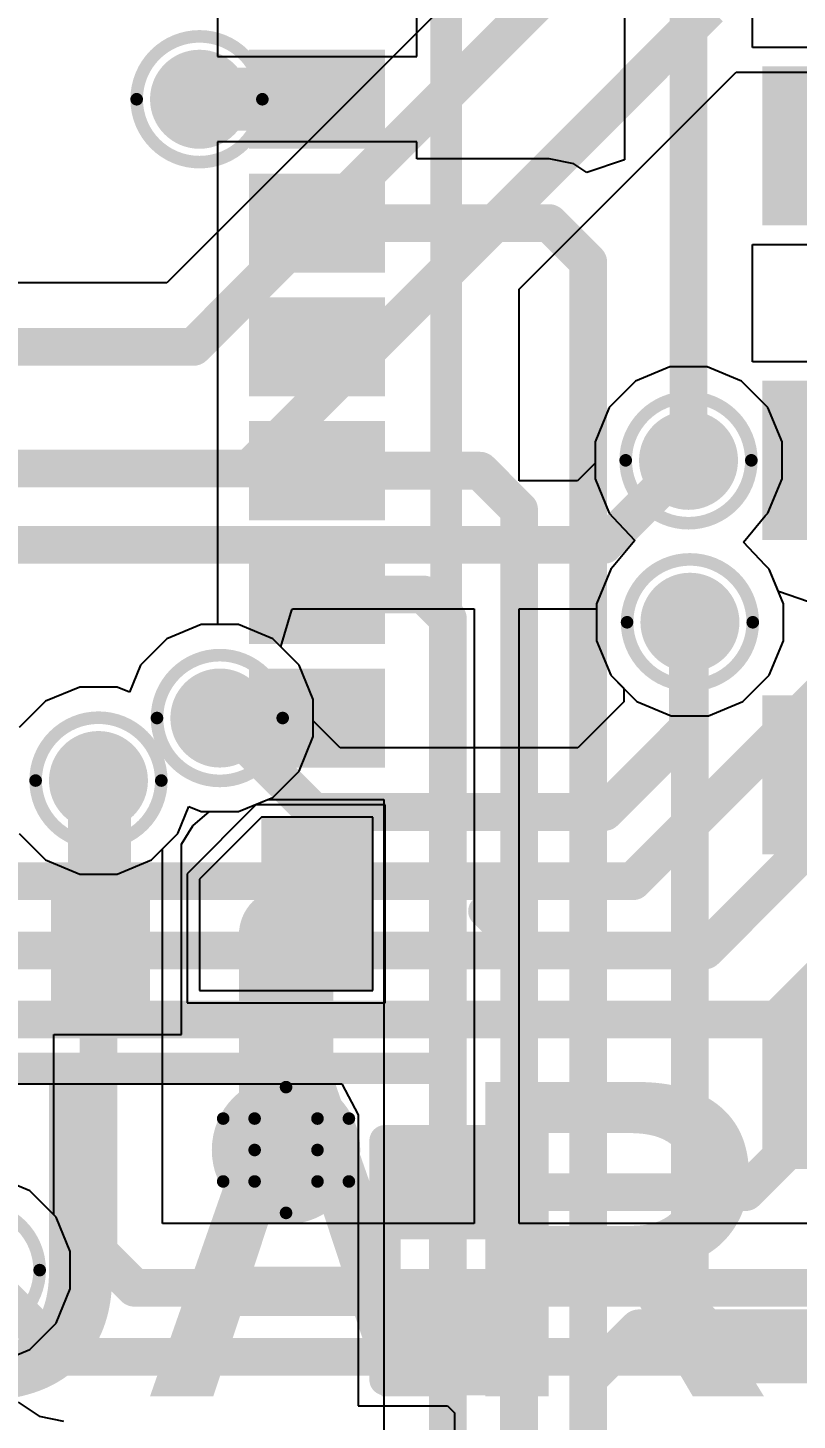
# Model space of a CAD drawing. Header units: inches. Extents: x -10 to 344, y -7 to 75.
# Drawn here: x 40.42 to 43.53, y 0.19 to 5.81 of the extents above; entities that cross this region are included whole.
import ezdxf

# ---------------------------------------------------------------- set-up
doc = ezdxf.new("R2010")
doc.units = ezdxf.units.IN
for name, color, linetype in [('Bottom Layer', 5, 'Continuous'), ('Bottom Overlay', 54, 'Continuous'), ('Bottom Paste', 16, 'Continuous'), ('Bottom Solder', 6, 'Continuous'), ('Drill Drawing', 1, 'Continuous'), ('Mid Layer 1', 16, 'Continuous'), ('Mid Layer 2', 76, 'Continuous'), ('Top Layer', 1, 'Continuous'), ('Top Overlay', 2, 'Continuous'), ('Top Paste', 8, 'Continuous'), ('Top Solder', 216, 'Continuous'), ('Via Holes', 16, 'Continuous')]:
    doc.layers.add(name, color=color, linetype=linetype)
doc.styles.add('Arial_Bold', font='', dxfattribs={"height": 0.2})
doc.styles.get('Arial_Bold').set_extended_font_data('Arial', bold=True)

# ---------------------------------------------------------------- blocks, each defined once
blk = doc.blocks.new('8_WSON__8_6__28')
at = {"layer": 'Top Layer'}
for points in [[(3.42500331, 2.12499956), (4.365003969999999, 2.12499956), (4.365003969999999, 1.68500044), (3.42500331, 1.68500044)], [(3.42500331, 0.85499956), (4.365003969999999, 0.85499956), (4.365003969999999, 0.41500044), (3.42500331, 0.41500044)], [(3.42500331, -0.41500044), (4.365003969999999, -0.41500044), (4.365003969999999, -0.85499956), (3.42500331, -0.85499956)], [(3.42500331, -1.68500044), (4.365003969999999, -1.68500044), (4.365003969999999, -2.12499956), (3.42500331, -2.12499956)]]:
    blk.add_hatch(color=1, dxfattribs=at).paths.add_polyline_path(points)
at = {"layer": 'Top Paste'}
for points in [[(3.42500331, 2.12499956), (4.365003969999999, 2.12499956), (4.365003969999999, 1.68500044), (3.42500331, 1.68500044)], [(3.42500331, 0.85499956), (4.365003969999999, 0.85499956), (4.365003969999999, 0.41500044), (3.42500331, 0.41500044)], [(3.42500331, -0.41500044), (4.365003969999999, -0.41500044), (4.365003969999999, -0.85499956), (3.42500331, -0.85499956)], [(3.42500331, -1.68500044), (4.365003969999999, -1.68500044), (4.365003969999999, -2.12499956), (3.42500331, -2.12499956)]]:
    blk.add_hatch(color=8, dxfattribs=at).paths.add_polyline_path(points)
at = {"layer": 'Top Solder'}
for points in [[(3.32340331, 2.22659956), (4.46660397, 2.22659956), (4.46660397, 1.58340044), (3.32340331, 1.58340044)], [(3.32340331, 0.9565995599999999), (4.46660397, 0.9565995599999999), (4.46660397, 0.31340044), (3.32340331, 0.31340044)], [(3.32340331, -0.31340044), (4.46660397, -0.31340044), (4.46660397, -0.9565995599999999), (3.32340331, -0.9565995599999999)], [(3.32340331, -1.58340044), (4.46660397, -1.58340044), (4.46660397, -2.22659956), (3.32340331, -2.22659956)]]:
    blk.add_hatch(color=216, dxfattribs=at).paths.add_polyline_path(points)
blk = doc.blocks.new('NRF9151_LACA_R_30')
at = {"layer": 'Top Layer'}
for points in [[(-5.849997189999999, 4.65000213), (-5.849997189999999, 5.35000327), (-5.39999809, 5.35000327), (-5.39999809, 4.65000213)], [(-4.599998419999999, 5.35000327), (-4.599998419999999, 4.90000417), (-4.89999782, 4.90000417), (-4.89999782, 5.35000327)], [(-5.84999465, 4.400367119999999), (-5.399995549999999, 4.400367119999999), (-5.399995549999999, 4.100367719999999), (-5.84999465, 4.100367719999999)], [(-5.84999465, 3.900365579999999), (-5.399995549999999, 3.900365579999999), (-5.399995549999999, 3.60036618), (-5.84999465, 3.60036618)], [(-5.84999465, 3.40036658), (-5.399995549999999, 3.40036658), (-5.399995549999999, 3.10036718), (-5.84999465, 3.10036718)], [(-5.84999465, 2.90036758), (-5.399995549999999, 2.90036758), (-5.399995549999999, 2.60036818), (-5.84999465, 2.60036818)], [(-5.84999465, 2.40036604), (-5.399995549999999, 2.40036604), (-5.399995549999999, 2.10036664), (-5.84999465, 2.10036664)], [(-5.84999465, 1.90036704), (-5.399995549999999, 1.90036704), (-5.399995549999999, 1.60036764), (-5.84999465, 1.60036764)]]:
    blk.add_hatch(color=1, dxfattribs=at).paths.add_polyline_path(points)
at = {"layer": 'Top Paste'}
for points in [[(-5.84998068, 5.34999438), (-5.84998068, 4.64999578), (-5.39997904, 4.64999578), (-5.39997904, 5.34999438)], [(-4.599998419999999, 5.35000327), (-4.599998419999999, 4.90000417), (-4.89999782, 4.90000417), (-4.89999782, 5.35000327)], [(-5.84999465, 4.400367119999999), (-5.399995549999999, 4.400367119999999), (-5.399995549999999, 4.100367719999999), (-5.84999465, 4.100367719999999)], [(-5.84999465, 3.900365579999999), (-5.399995549999999, 3.900365579999999), (-5.399995549999999, 3.60036618), (-5.84999465, 3.60036618)], [(-5.84999465, 3.40036658), (-5.399995549999999, 3.40036658), (-5.399995549999999, 3.10036718), (-5.84999465, 3.10036718)], [(-5.84999465, 2.90036758), (-5.399995549999999, 2.90036758), (-5.399995549999999, 2.60036818), (-5.84999465, 2.60036818)], [(-5.84999465, 2.40036604), (-5.399995549999999, 2.40036604), (-5.399995549999999, 2.10036664), (-5.84999465, 2.10036664)], [(-5.84999465, 1.90036704), (-5.399995549999999, 1.90036704), (-5.399995549999999, 1.60036764), (-5.84999465, 1.60036764)]]:
    blk.add_hatch(color=8, dxfattribs=at).paths.add_polyline_path(points)
at = {"layer": 'Top Solder'}
for points in [[(-4.54999852, 5.40000317), (-4.54999852, 4.850004269999999), (-4.94999772, 4.850004269999999), (-4.94999772, 5.40000317)], [(-5.89999455, 4.45036702), (-5.349995649999999, 4.45036702), (-5.349995649999999, 4.05036782), (-5.89999455, 4.05036782)], [(-5.89999455, 3.95036548), (-5.349995649999999, 3.95036548), (-5.349995649999999, 3.55036628), (-5.89999455, 3.55036628)], [(-5.89999455, 3.45036648), (-5.349995649999999, 3.45036648), (-5.349995649999999, 3.05036728), (-5.89999455, 3.05036728)], [(-5.89999455, 2.95036748), (-5.349995649999999, 2.95036748), (-5.349995649999999, 2.55036828), (-5.89999455, 2.55036828)], [(-5.89999455, 2.45036594), (-5.349995649999999, 2.45036594), (-5.349995649999999, 2.05036674), (-5.89999455, 2.05036674)], [(-5.89999455, 1.95036694), (-5.349995649999999, 1.95036694), (-5.349995649999999, 1.55036774), (-5.89999455, 1.55036774)]]:
    blk.add_hatch(color=216, dxfattribs=at).paths.add_polyline_path(points)
at = {"layer": 'Top Layer'}
for p, q in [((-5.14999732, 5.350002), (-5.849998459999999, 5.350002)), ((-5.849998459999999, 5.350002), (-5.849998459999999, 4.6500034)), ((-5.150007479999999, 4.89999782), (-5.14999732, 5.350002)), ((-5.399996819999999, 4.6500034), (-5.150007479999999, 4.89999782)), ((-5.849998459999999, 4.6500034), (-5.399996819999999, 4.6500034))]:
    blk.add_line(p, q, dxfattribs=at)
at = {"layer": 'Top Overlay'}
for points in [[(6.1468, 5.6642, 0.127, 0.127, 0), (-6.1468, 5.6642, 0.127, 0.127, 0)], [(-6.1468, 5.6642, 0.127, 0.127, 0), (-6.1468, -5.6642, 0.127, 0.127, 0)], [(-6.4262, 5.1562, 0.127, 0.127, 0), (-6.4262, 4.9022, 0.127, 0.127, 0)], [(-6.2992, 5.0292, 0.127, 0.127, 0), (-6.4262, 5.1562, 0.127, 0.127, 0)], [(-6.2992, 5.0292, 0.127, 0.127, 0), (-6.4262, 4.9022, 0.127, 0.127, 0)]]:
    blk.add_lwpolyline(points, format="xyseb", dxfattribs=at)
for points in [[(-6.17855, 5.6642, 0.0635, 0.0635, 1), (-6.115049999999999, 5.6642, 0.0635, 0.0635, 1)], [(-6.17855, 5.6642, 0.0635, 0.0635, 1), (-6.115049999999999, 5.6642, 0.0635, 0.0635, 1)], [(-6.457949999999999, 5.1562, 0.0635, 0.0635, 1), (-6.394449999999999, 5.1562, 0.0635, 0.0635, 1)], [(-6.457949999999999, 5.1562, 0.0635, 0.0635, 1), (-6.394449999999999, 5.1562, 0.0635, 0.0635, 1)], [(-6.33095, 5.0292, 0.0635, 0.0635, 1), (-6.267449999999999, 5.0292, 0.0635, 0.0635, 1)], [(-6.33095, 5.0292, 0.0635, 0.0635, 1), (-6.267449999999999, 5.0292, 0.0635, 0.0635, 1)], [(-6.457949999999999, 4.9022, 0.0635, 0.0635, 1), (-6.394449999999999, 4.9022, 0.0635, 0.0635, 1)], [(-6.457949999999999, 4.9022, 0.0635, 0.0635, 1), (-6.394449999999999, 4.9022, 0.0635, 0.0635, 1)]]:
    blk.add_lwpolyline(points, format="xyseb", close=True, dxfattribs=at)
at = {"layer": 'Top Paste'}
for p, q in [((-5.14999732, 5.350002), (-5.849998459999999, 5.350002)), ((-5.849998459999999, 5.350002), (-5.849998459999999, 4.6500034)), ((-5.150007479999999, 4.89999782), (-5.14999732, 5.350002)), ((-5.399996819999999, 4.6500034), (-5.150007479999999, 4.89999782)), ((-5.849998459999999, 4.6500034), (-5.399996819999999, 4.6500034))]:
    blk.add_line(p, q, dxfattribs=at)
at = {"layer": 'Top Solder'}
for p, q in [((-5.099997419999999, 5.400001899999999), (-5.89999836, 5.400001899999999)), ((-5.89999836, 5.400001899999999), (-5.89999836, 4.6000035)), ((-5.100012659999999, 4.87799126), (-5.099997419999999, 5.400001899999999)), ((-5.37799534, 4.6000035), (-5.100012659999999, 4.87799126)), ((-5.89999836, 4.6000035), (-5.37799534, 4.6000035))]:
    blk.add_line(p, q, dxfattribs=at)
blk = doc.blocks.new('R___0201_B_50')
at = {"layer": 'Bottom Layer'}
for points in [[(-0.40999791, 0.18499963), (-0.13999845, 0.18499963), (-0.13999845, -0.18499963), (-0.40999791, -0.18499963)], [(0.14000099, 0.18499963), (0.41000045, 0.18499963), (0.41000045, -0.18499963), (0.14000099, -0.18499963)]]:
    blk.add_hatch(color=5, dxfattribs=at).paths.add_polyline_path(points)
at = {"layer": 'Bottom Paste'}
for points in [[(-0.40999791, 0.18499963), (-0.13999845, 0.18499963), (-0.13999845, -0.18499963), (-0.40999791, -0.18499963)], [(0.14000099, 0.18499963), (0.41000045, 0.18499963), (0.41000045, -0.18499963), (0.14000099, -0.18499963)]]:
    blk.add_hatch(color=16, dxfattribs=at).paths.add_polyline_path(points)
at = {"layer": 'Bottom Solder'}
for points in [[(-0.46499907, 0.24000079), (-0.08499729, 0.24000079), (-0.08499729, -0.24000079), (-0.46499907, -0.24000079)], [(0.08499983, 0.24000079), (0.46500161, 0.24000079), (0.46500161, -0.24000079), (0.08499983, -0.24000079)]]:
    blk.add_hatch(color=6, dxfattribs=at).paths.add_polyline_path(points)
at = {"layer": 'Bottom Overlay'}
for points in [[(-0.4826, -0.254, 0.127, 0.127, 0), (-0.4826, 0.254, 0.127, 0.127, 0)], [(0.4826, 0.254, 0.127, 0.127, 0), (-0.4826, 0.254, 0.127, 0.127, 0)], [(0.4826, -0.254, 0.127, 0.127, 0), (0.4826, 0.254, 0.127, 0.127, 0)], [(0.4826, -0.254, 0.127, 0.127, 0), (-0.4826, -0.254, 0.127, 0.127, 0)]]:
    blk.add_lwpolyline(points, format="xyseb", dxfattribs=at)
for points in [[(-0.51435, 0.254, 0.0635, 0.0635, 1), (-0.4508499999999999, 0.254, 0.0635, 0.0635, 1)], [(-0.51435, 0.254, 0.0635, 0.0635, 1), (-0.4508499999999999, 0.254, 0.0635, 0.0635, 1)], [(0.4508499999999999, 0.254, 0.0635, 0.0635, 1), (0.51435, 0.254, 0.0635, 0.0635, 1)], [(0.4508499999999999, 0.254, 0.0635, 0.0635, 1), (0.51435, 0.254, 0.0635, 0.0635, 1)], [(-0.51435, -0.254, 0.0635, 0.0635, 1), (-0.4508499999999999, -0.254, 0.0635, 0.0635, 1)], [(-0.51435, -0.254, 0.0635, 0.0635, 1), (-0.4508499999999999, -0.254, 0.0635, 0.0635, 1)], [(0.4508499999999999, -0.254, 0.0635, 0.0635, 1), (0.51435, -0.254, 0.0635, 0.0635, 1)], [(0.4508499999999999, -0.254, 0.0635, 0.0635, 1), (0.51435, -0.254, 0.0635, 0.0635, 1)]]:
    blk.add_lwpolyline(points, format="xyseb", close=True, dxfattribs=at)

msp = doc.modelspace()

# ---------------------------------------------------------------- hatches: boundary and pattern name
at = {"layer": 'Bottom Layer'}
h = msp.add_hatch(color=5, dxfattribs=at)
edge = h.paths.add_edge_path()
edge.add_arc((41.11287434, 5.52223178), 0.1999996, 0, 360)
h = msp.add_hatch(color=5, dxfattribs=at)
edge = h.paths.add_edge_path()
edge.add_arc((43.08919246, 4.064), 0.1999996, 0, 360)
h = msp.add_hatch(color=5, dxfattribs=at)
edge = h.paths.add_edge_path()
edge.add_arc((43.09483126, 3.41000334), 0.1999996, 0, 360)
h = msp.add_hatch(color=5, dxfattribs=at)
edge = h.paths.add_edge_path()
edge.add_arc((41.19504334, 3.02327818), 0.1999996, 0, 360)
h = msp.add_hatch(color=5, dxfattribs=at)
edge = h.paths.add_edge_path()
edge.add_arc((40.70449059999999, 2.77075138), 0.1999996, 0, 360)
h = msp.add_hatch(color=5, dxfattribs=at)
edge = h.paths.add_edge_path()
edge.add_arc((41.46259678, 1.2787249), 0.2999994, 0, 360)
at = {"layer": 'Mid Layer 1'}
h = msp.add_hatch(color=16, dxfattribs=at)
edge = h.paths.add_edge_path()
edge.add_arc((41.11287434, 5.52223178), 0.1999996, 0, 360)
h = msp.add_hatch(color=16, dxfattribs=at)
edge = h.paths.add_edge_path()
edge.add_arc((43.08919246, 4.064), 0.1999996, 0, 360)
h = msp.add_hatch(color=16, dxfattribs=at)
edge = h.paths.add_edge_path()
edge.add_arc((43.09483126, 3.41000334), 0.1999996, 0, 360)
h = msp.add_hatch(color=16, dxfattribs=at)
edge = h.paths.add_edge_path()
edge.add_arc((41.19504334, 3.02327818), 0.1999996, 0, 360)
h = msp.add_hatch(color=16, dxfattribs=at)
edge = h.paths.add_edge_path()
edge.add_arc((40.70449059999999, 2.77075138), 0.1999996, 0, 360)
h = msp.add_hatch(color=16, dxfattribs=at)
edge = h.paths.add_edge_path()
edge.add_arc((41.46259678, 1.2787249), 0.2999994, 0, 360)
at = {"layer": 'Mid Layer 2'}
h = msp.add_hatch(color=76, dxfattribs=at)
edge = h.paths.add_edge_path()
edge.add_arc((41.11287434, 5.52223178), 0.1999996, 0, 360)
h = msp.add_hatch(color=76, dxfattribs=at)
edge = h.paths.add_edge_path()
edge.add_arc((43.08919246, 4.064), 0.1999996, 0, 360)
h = msp.add_hatch(color=76, dxfattribs=at)
edge = h.paths.add_edge_path()
edge.add_arc((43.09483126, 3.41000334), 0.1999996, 0, 360)
h = msp.add_hatch(color=76, dxfattribs=at)
edge = h.paths.add_edge_path()
edge.add_arc((41.19504334, 3.02327818), 0.1999996, 0, 360)
h = msp.add_hatch(color=76, dxfattribs=at)
edge = h.paths.add_edge_path()
edge.add_arc((40.70449059999999, 2.77075138), 0.1999996, 0, 360)
h = msp.add_hatch(color=76, dxfattribs=at)
edge = h.paths.add_edge_path()
edge.add_arc((41.46259678, 1.2787249), 0.2999994, 0, 360)
at = {"layer": 'Top Layer'}
h = msp.add_hatch(color=1, dxfattribs=at)
edge = h.paths.add_edge_path()
edge.add_arc((41.11287434, 5.52223178), 0.1999996, 0, 360)
h = msp.add_hatch(color=1, dxfattribs=at)
edge = h.paths.add_edge_path()
edge.add_arc((43.08919246, 4.064), 0.1999996, 0, 360)
h = msp.add_hatch(color=1, dxfattribs=at)
edge = h.paths.add_edge_path()
edge.add_arc((43.09483126, 3.41000334), 0.1999996, 0, 360)
h = msp.add_hatch(color=1, dxfattribs=at)
edge = h.paths.add_edge_path()
edge.add_arc((41.19504334, 3.02327818), 0.1999996, 0, 360)
h = msp.add_hatch(color=1, dxfattribs=at)
edge = h.paths.add_edge_path()
edge.add_arc((40.70449059999999, 2.77075138), 0.1999996, 0, 360)
h = msp.add_hatch(color=1, dxfattribs=at)
edge = h.paths.add_edge_path()
edge.add_arc((41.46259678, 1.2787249), 0.2999994, 0, 360)
at = {"layer": 'Via Holes'}
h = msp.add_hatch(color=7, dxfattribs=at)
edge = h.paths.add_edge_path()
edge.add_arc((41.11287434, 5.52223178), 0.0999998, 0, 360)
h = msp.add_hatch(color=7, dxfattribs=at)
edge = h.paths.add_edge_path()
edge.add_arc((43.08919246, 4.064), 0.0999998, 0, 360)
h = msp.add_hatch(color=7, dxfattribs=at)
edge = h.paths.add_edge_path()
edge.add_arc((43.09483126, 3.41000334), 0.0999998, 0, 360)
h = msp.add_hatch(color=7, dxfattribs=at)
edge = h.paths.add_edge_path()
edge.add_arc((41.19504334, 3.02327818), 0.0999998, 0, 360)
h = msp.add_hatch(color=7, dxfattribs=at)
edge = h.paths.add_edge_path()
edge.add_arc((40.70449059999999, 2.77075138), 0.0999998, 0, 360)
h = msp.add_hatch(color=7, dxfattribs=at)
edge = h.paths.add_edge_path()
edge.add_arc((41.46259678, 1.2787249), 0.1499997, 0, 360)

# ---------------------------------------------------------------- linework, layer by layer
at = {"layer": 'Bottom Layer'}
for p, q in [((43.01404402, 4.4417996), (42.8751873, 4.38428384)), ((43.1643409, 4.4417996), (43.01404402, 4.4417996)), ((43.30319762, 4.38428384), (43.1643409, 4.4417996)), ((42.8751873, 4.38428384), (42.76890862, 4.27800516)), ((43.40947629999999, 4.27800516), (43.30319762, 4.38428384)), ((42.76890862, 4.27800516), (42.71139286, 4.13914844)), ((43.46699206, 4.13914844), (43.40947629999999, 4.27800516)), ((42.71139286, 4.13914844), (42.71139286, 3.98885156)), ((43.46699206, 3.98885156), (43.46699206, 4.13914844)), ((42.71139286, 3.98885156), (42.76890862, 3.84999484)), ((43.40947629999999, 3.84999484), (43.46699206, 3.98885156)), ((42.76890862, 3.84999484), (42.78515954, 3.83374392)), ((42.78515954, 3.83374392), (42.8719869, 3.73984266)), ((43.31203682, 3.73416068), (43.39886418, 3.83938272)), ((43.39886418, 3.83938272), (43.40947629999999, 3.84999484)), ((42.8719869, 3.73984266), (42.78515954, 3.63462062)), ((43.39886418, 3.64025942), (43.31203682, 3.73416068)), ((42.77454742, 3.6240085), (42.71703166, 3.485151779999999)), ((42.78515954, 3.63462062), (42.77454742, 3.6240085)), ((43.41511509999999, 3.6240085), (43.39886418, 3.64025942)), ((43.45249374, 3.53376992), (43.41511509999999, 3.6240085)), ((43.61343068, 3.47918024), (43.45249374, 3.53376992)), ((42.71703166, 3.485151779999999), (42.71703166, 3.3348549)), ((41.1198949, 3.40107778), (40.98103818, 3.34356202)), ((41.27019178, 3.40107778), (41.1198949, 3.40107778)), ((41.4090485, 3.34356202), (41.27019178, 3.40107778)), ((40.98103818, 3.34356202), (40.8747595, 3.23728334)), ((41.51532717999999, 3.23728334), (41.4090485, 3.34356202)), ((42.71703166, 3.3348549), (42.77454742, 3.19599818)), ((40.8747595, 3.23728334), (40.8294586, 3.12791602)), ((41.57284293999999, 3.09842662), (41.51532717999999, 3.23728334)), ((42.77454742, 3.19599818), (42.82779598, 3.14274962)), ((40.62934216, 3.14855098), (40.49048544, 3.09103522)), ((40.77963904, 3.14855098), (40.62934216, 3.14855098)), ((40.8294586, 3.12791602), (40.77963904, 3.14855098)), ((41.57284293999999, 3.01172626), (41.57284293999999, 3.09842662)), ((42.82779598, 3.14274962), (42.82779598, 3.08867556)), ((40.49048544, 3.09103522), (40.38420676, 2.98475654)), ((42.82779598, 3.08867556), (42.64179178, 2.90267136)), ((41.68189784, 2.90267136), (41.57284293999999, 3.01172626)), ((42.64179178, 2.90267136), (41.68189784, 2.90267136)), ((39.88467512, 1.54651964), (41.68817164, 1.54651964)), ((41.68817164, 1.54651964), (41.75409988, 1.42142464)), ((41.75409988, 1.42142464), (41.75409988, 0.24583136)), ((40.42687622, 1.11397542), (40.2880195, 1.17149118)), ((40.5331549, 1.00769674), (40.42687622, 1.11397542)), ((40.59067065999999, 0.86884002), (40.5331549, 1.00769674)), ((40.59067065999999, 0.71854314), (40.59067065999999, 0.86884002)), ((40.5331549, 0.5796864199999999), (40.59067065999999, 0.71854314)), ((40.42687622, 0.47340774), (40.5331549, 0.5796864199999999)), ((40.2880195, 0.41589198), (40.42687622, 0.47340774)), ((41.75409988, 0.24583136), (42.11560792, 0.24583136)), ((42.11560792, 0.24583136), (42.14389843999999, 0.21754084)), ((42.14389843999999, 0.21754084), (42.14389843999999, -0.04791456))]:
    msp.add_line(p, q, dxfattribs=at)
for points in [[(42.86479362, 2.3642955, 0.1524, 0.1524, 0), (44.58939266, 4.088894539999999, 0.1524, 0.1524, 0)], [(43.1556033, 2.0848955, 0.1524, 0.1524, 0), (45.18543159999999, 4.1147238, 0.1524, 0.1524, 0)], [(43.44641298, 1.8054955, 0.1524, 0.1524, 0), (45.13206365999999, 3.49114618, 0.1524, 0.1524, 0)], [(43.08677184, 3.401943919999999, 0.1524, 0.1524, 0), (43.09483126, 3.41000334, 0.1524, 0.1524, 0)], [(43.08677184, 2.98140374, 0.1524, 0.1524, 0), (43.08677184, 3.401943919999999, 0.1524, 0.1524, 0)], [(43.31975588, 1.10862872, 0.1524, 0.1524, 0), (45.61493797999999, 3.40381082, 0.1524, 0.1524, 0)], [(41.19504334, 3.02327818, 0.1524, 0.1524, 0), (41.57462602, 2.6436955, 0.1524, 0.1524, 0)], [(42.74906359999999, 2.6436955, 0.1524, 0.1524, 0), (43.08677184, 2.98140374, 0.1524, 0.1524, 0)], [(41.57462602, 2.6436955, 0.1524, 0.1524, 0), (42.74906359999999, 2.6436955, 0.1524, 0.1524, 0)], [(37.61094586, 2.3642955, 0.1524, 0.1524, 0), (42.86479362, 2.3642955, 0.1524, 0.1524, 0)], [(36.5921925, 2.0848955, 0.1524, 0.1524, 0), (43.1556033, 2.0848955, 0.1524, 0.1524, 0)], [(37.00329912, 1.8054955, 0.1524, 0.1524, 0), (43.44641298, 1.8054955, 0.1524, 0.1524, 0)], [(42.11689824, 1.10862872, 0.1524, 0.1524, 0), (43.31975588, 1.10862872, 0.1524, 0.1524, 0)], [(42.11689824, 0.5586298199999999, 0.1524, 0.1524, 0), (42.17569923999999, 0.49982882, 0.1524, 0.1524, 0)], [(42.68400912, 0.35492944, 0.1524, 0.1524, 0), (42.8877095, 0.5586298199999999, 0.1524, 0.1524, 0)], [(42.8877095, 0.5586298199999999, 0.1524, 0.1524, 0), (43.9450099, 0.5586298199999999, 0.1524, 0.1524, 0)], [(42.17569923999999, 0.49982882, 0.1524, 0.1524, 0), (42.22785814, 0.49982882, 0.1524, 0.1524, 0)], [(42.22785814, 0.49982882, 0.1524, 0.1524, 0), (42.40287429999999, 0.32481266, 0.1524, 0.1524, 0)], [(42.40287429999999, -3.512804759999999, 0.1524, 0.1524, 0), (42.40287429999999, 0.32481266, 0.1524, 0.1524, 0)], [(42.68400912, -3.829608799999999, 0.1524, 0.1524, 0), (42.68400912, 0.35492944, 0.1524, 0.1524, 0)]]:
    msp.add_lwpolyline(points, format="xyseb", dxfattribs=at)
for points in [[(43.05673125999999, 3.41000334, 0.0762, 0.0762, 1), (43.13293126, 3.41000334, 0.0762, 0.0762, 1)], [(43.04867184, 3.401943919999999, 0.0762, 0.0762, 1), (43.12487184, 3.401943919999999, 0.0762, 0.0762, 1)], [(43.04867184, 3.401943919999999, 0.0762, 0.0762, 1), (43.12487184, 3.401943919999999, 0.0762, 0.0762, 1)], [(41.15694334, 3.02327818, 0.0762, 0.0762, 1), (41.23314334, 3.02327818, 0.0762, 0.0762, 1)], [(43.04867184, 2.98140374, 0.0762, 0.0762, 1), (43.12487184, 2.98140374, 0.0762, 0.0762, 1)], [(43.04867184, 2.98140374, 0.0762, 0.0762, 1), (43.12487184, 2.98140374, 0.0762, 0.0762, 1)], [(41.53652602, 2.6436955, 0.0762, 0.0762, 1), (41.61272602, 2.6436955, 0.0762, 0.0762, 1)], [(41.53652602, 2.6436955, 0.0762, 0.0762, 1), (41.61272602, 2.6436955, 0.0762, 0.0762, 1)], [(42.7109636, 2.6436955, 0.0762, 0.0762, 1), (42.7871636, 2.6436955, 0.0762, 0.0762, 1)], [(42.7109636, 2.6436955, 0.0762, 0.0762, 1), (42.7871636, 2.6436955, 0.0762, 0.0762, 1)], [(42.82669362, 2.3642955, 0.0762, 0.0762, 1), (42.90289361999999, 2.3642955, 0.0762, 0.0762, 1)], [(42.82669362, 2.3642955, 0.0762, 0.0762, 1), (42.90289361999999, 2.3642955, 0.0762, 0.0762, 1)], [(43.1175033, 2.0848955, 0.0762, 0.0762, 1), (43.1937033, 2.0848955, 0.0762, 0.0762, 1)], [(43.1175033, 2.0848955, 0.0762, 0.0762, 1), (43.1937033, 2.0848955, 0.0762, 0.0762, 1)], [(43.40831298, 1.8054955, 0.0762, 0.0762, 1), (43.48451298, 1.8054955, 0.0762, 0.0762, 1)], [(43.40831298, 1.8054955, 0.0762, 0.0762, 1), (43.48451298, 1.8054955, 0.0762, 0.0762, 1)], [(42.07879824, 1.10862872, 0.0762, 0.0762, 1), (42.15499824, 1.10862872, 0.0762, 0.0762, 1)], [(43.28165588, 1.10862872, 0.0762, 0.0762, 1), (43.35785588, 1.10862872, 0.0762, 0.0762, 1)], [(43.28165588, 1.10862872, 0.0762, 0.0762, 1), (43.35785588, 1.10862872, 0.0762, 0.0762, 1)], [(42.07879824, 0.5586298199999999, 0.0762, 0.0762, 1), (42.15499824, 0.5586298199999999, 0.0762, 0.0762, 1)], [(42.84960949999999, 0.5586298199999999, 0.0762, 0.0762, 1), (42.9258095, 0.5586298199999999, 0.0762, 0.0762, 1)], [(42.84960949999999, 0.5586298199999999, 0.0762, 0.0762, 1), (42.9258095, 0.5586298199999999, 0.0762, 0.0762, 1)], [(42.13759923999999, 0.49982882, 0.0762, 0.0762, 1), (42.21379924, 0.49982882, 0.0762, 0.0762, 1)], [(42.13759923999999, 0.49982882, 0.0762, 0.0762, 1), (42.21379924, 0.49982882, 0.0762, 0.0762, 1)], [(42.18975814, 0.49982882, 0.0762, 0.0762, 1), (42.26595814, 0.49982882, 0.0762, 0.0762, 1)], [(42.18975814, 0.49982882, 0.0762, 0.0762, 1), (42.26595814, 0.49982882, 0.0762, 0.0762, 1)], [(42.36477429999999, 0.32481266, 0.0762, 0.0762, 1), (42.4409743, 0.32481266, 0.0762, 0.0762, 1)], [(42.36477429999999, 0.32481266, 0.0762, 0.0762, 1), (42.4409743, 0.32481266, 0.0762, 0.0762, 1)], [(42.64590912, 0.35492944, 0.0762, 0.0762, 1), (42.72210912, 0.35492944, 0.0762, 0.0762, 1)], [(42.64590912, 0.35492944, 0.0762, 0.0762, 1), (42.72210912, 0.35492944, 0.0762, 0.0762, 1)]]:
    msp.add_lwpolyline(points, format="xyseb", close=True, dxfattribs=at)
at = {"layer": 'Drill Drawing'}
for points in [[(41.36687434, 5.52223178, 0.0508, 0.0508, 1), (40.85887434, 5.52223178, 0.0508, 0.0508, 1)], [(40.84617434, 5.52223178, 0.0254, 0.0254, 1), (40.87157434, 5.52223178, 0.0254, 0.0254, 1)], [(41.35417434, 5.52223178, 0.0254, 0.0254, 1), (41.37957434, 5.52223178, 0.0254, 0.0254, 1)], [(43.34319246, 4.064, 0.0508, 0.0508, 1), (42.83519245999999, 4.064, 0.0508, 0.0508, 1)], [(42.82249246, 4.064, 0.0254, 0.0254, 1), (42.84789246, 4.064, 0.0254, 0.0254, 1)], [(43.33049246, 4.064, 0.0254, 0.0254, 1), (43.35589246, 4.064, 0.0254, 0.0254, 1)], [(43.34883126, 3.41000334, 0.0508, 0.0508, 1), (42.84083125999999, 3.41000334, 0.0508, 0.0508, 1)], [(42.82813126, 3.41000334, 0.0254, 0.0254, 1), (42.85353126, 3.41000334, 0.0254, 0.0254, 1)], [(43.33613125999999, 3.41000334, 0.0254, 0.0254, 1), (43.36153125999999, 3.41000334, 0.0254, 0.0254, 1)], [(41.44904334, 3.02327818, 0.0508, 0.0508, 1), (40.94104333999999, 3.02327818, 0.0508, 0.0508, 1)], [(40.9584906, 2.77075138, 0.0508, 0.0508, 1), (40.45049059999999, 2.77075138, 0.0508, 0.0508, 1)], [(40.92834334, 3.02327818, 0.0254, 0.0254, 1), (40.95374334, 3.02327818, 0.0254, 0.0254, 1)], [(41.43634333999999, 3.02327818, 0.0254, 0.0254, 1), (41.46174334, 3.02327818, 0.0254, 0.0254, 1)], [(40.4377906, 2.77075138, 0.0254, 0.0254, 1), (40.4631906, 2.77075138, 0.0254, 0.0254, 1)], [(40.9457906, 2.77075138, 0.0254, 0.0254, 1), (40.97119059999999, 2.77075138, 0.0254, 0.0254, 1)], [(41.44989678, 1.5327249, 0.0254, 0.0254, 1), (41.47529678, 1.5327249, 0.0254, 0.0254, 1)], [(41.44989678, 1.5327249, 0.0254, 0.0254, 1), (41.47529678, 1.5327249, 0.0254, 0.0254, 1)], [(41.19589678, 1.4057249, 0.0254, 0.0254, 1), (41.22129678, 1.4057249, 0.0254, 0.0254, 1)], [(41.19589678, 1.4057249, 0.0254, 0.0254, 1), (41.22129678, 1.4057249, 0.0254, 0.0254, 1)], [(41.32289678, 1.4057249, 0.0254, 0.0254, 1), (41.34829678, 1.4057249, 0.0254, 0.0254, 1)], [(41.32289678, 1.4057249, 0.0254, 0.0254, 1), (41.34829678, 1.4057249, 0.0254, 0.0254, 1)], [(41.57689678, 1.4057249, 0.0254, 0.0254, 1), (41.60229678, 1.4057249, 0.0254, 0.0254, 1)], [(41.57689678, 1.4057249, 0.0254, 0.0254, 1), (41.60229678, 1.4057249, 0.0254, 0.0254, 1)], [(41.70389678, 1.4057249, 0.0254, 0.0254, 1), (41.72929677999999, 1.4057249, 0.0254, 0.0254, 1)], [(41.70389678, 1.4057249, 0.0254, 0.0254, 1), (41.72929677999999, 1.4057249, 0.0254, 0.0254, 1)], [(41.32289678, 1.2787249, 0.0254, 0.0254, 1), (41.34829678, 1.2787249, 0.0254, 0.0254, 1)], [(41.32289678, 1.2787249, 0.0254, 0.0254, 1), (41.34829678, 1.2787249, 0.0254, 0.0254, 1)], [(41.57689678, 1.2787249, 0.0254, 0.0254, 1), (41.60229678, 1.2787249, 0.0254, 0.0254, 1)], [(41.57689678, 1.2787249, 0.0254, 0.0254, 1), (41.60229678, 1.2787249, 0.0254, 0.0254, 1)], [(41.19589678, 1.1517249, 0.0254, 0.0254, 1), (41.22129678, 1.1517249, 0.0254, 0.0254, 1)], [(41.19589678, 1.1517249, 0.0254, 0.0254, 1), (41.22129678, 1.1517249, 0.0254, 0.0254, 1)], [(41.32289678, 1.1517249, 0.0254, 0.0254, 1), (41.34829678, 1.1517249, 0.0254, 0.0254, 1)], [(41.32289678, 1.1517249, 0.0254, 0.0254, 1), (41.34829678, 1.1517249, 0.0254, 0.0254, 1)], [(41.57689678, 1.1517249, 0.0254, 0.0254, 1), (41.60229678, 1.1517249, 0.0254, 0.0254, 1)], [(41.57689678, 1.1517249, 0.0254, 0.0254, 1), (41.60229678, 1.1517249, 0.0254, 0.0254, 1)], [(41.70389678, 1.1517249, 0.0254, 0.0254, 1), (41.72929677999999, 1.1517249, 0.0254, 0.0254, 1)], [(41.70389678, 1.1517249, 0.0254, 0.0254, 1), (41.72929677999999, 1.1517249, 0.0254, 0.0254, 1)], [(40.46687106, 0.79369158, 0.0508, 0.0508, 1), (39.95887106, 0.79369158, 0.0508, 0.0508, 1)], [(41.44989678, 1.0247249, 0.0254, 0.0254, 1), (41.47529678, 1.0247249, 0.0254, 0.0254, 1)], [(41.44989678, 1.0247249, 0.0254, 0.0254, 1), (41.47529678, 1.0247249, 0.0254, 0.0254, 1)], [(40.45417105999999, 0.79369158, 0.0254, 0.0254, 1), (40.47957106, 0.79369158, 0.0254, 0.0254, 1)]]:
    msp.add_lwpolyline(points, format="xyseb", close=True, dxfattribs=at)
for points in [[(41.33559678, 1.4057249, 0.0508, 0.0508, 0), (41.46259678, 1.5327249, 0.0508, 0.0508, 0)], [(41.46259678, 1.5327249, 0.0508, 0.0508, 0), (41.58959678, 1.4057249, 0.0508, 0.0508, 0)], [(41.20859677999999, 1.4057249, 0.0508, 0.0508, 0), (41.33559678, 1.2787249, 0.0508, 0.0508, 0)], [(41.20859677999999, 1.4057249, 0.0508, 0.0508, 0), (41.33559678, 1.4057249, 0.0508, 0.0508, 0)], [(41.58959678, 1.4057249, 0.0508, 0.0508, 0), (41.71659678, 1.4057249, 0.0508, 0.0508, 0)], [(41.58959678, 1.2787249, 0.0508, 0.0508, 0), (41.71659678, 1.4057249, 0.0508, 0.0508, 0)], [(41.20859677999999, 1.1517249, 0.0508, 0.0508, 0), (41.33559678, 1.2787249, 0.0508, 0.0508, 0)], [(41.58959678, 1.2787249, 0.0508, 0.0508, 0), (41.71659678, 1.1517249, 0.0508, 0.0508, 0)], [(41.20859677999999, 1.1517249, 0.0508, 0.0508, 0), (41.33559678, 1.1517249, 0.0508, 0.0508, 0)], [(41.33559678, 1.1517249, 0.0508, 0.0508, 0), (41.46259678, 1.0247249, 0.0508, 0.0508, 0)], [(41.46259678, 1.0247249, 0.0508, 0.0508, 0), (41.58959678, 1.1517249, 0.0508, 0.0508, 0)], [(41.58959678, 1.1517249, 0.0508, 0.0508, 0), (41.71659678, 1.1517249, 0.0508, 0.0508, 0)]]:
    msp.add_lwpolyline(points, format="xyseb", dxfattribs=at)
at = {"layer": 'Mid Layer 1'}
for p, q in [((43.01404402, 4.4417996), (42.8751873, 4.38428384)), ((43.1643409, 4.4417996), (43.01404402, 4.4417996)), ((43.30319762, 4.38428384), (43.1643409, 4.4417996)), ((42.8751873, 4.38428384), (42.76890862, 4.27800516)), ((43.40947629999999, 4.27800516), (43.30319762, 4.38428384)), ((42.76890862, 4.27800516), (42.71139286, 4.13914844)), ((43.46699206, 4.13914844), (43.40947629999999, 4.27800516)), ((42.71139286, 4.13914844), (42.71139286, 3.98885156)), ((43.46699206, 3.98885156), (43.46699206, 4.13914844)), ((42.71139286, 3.98885156), (42.76890862, 3.84999484)), ((43.40947629999999, 3.84999484), (43.46699206, 3.98885156)), ((42.76890862, 3.84999484), (42.78515954, 3.83374392)), ((42.78515954, 3.83374392), (42.8719869, 3.73984266)), ((43.31203682, 3.73416068), (43.39886418, 3.83938272)), ((43.39886418, 3.83938272), (43.40947629999999, 3.84999484)), ((42.8719869, 3.73984266), (42.78515954, 3.63462062)), ((43.39886418, 3.64025942), (43.31203682, 3.73416068)), ((42.77454742, 3.6240085), (42.71703166, 3.485151779999999)), ((42.78515954, 3.63462062), (42.77454742, 3.6240085)), ((43.41511509999999, 3.6240085), (43.39886418, 3.64025942)), ((43.47263086, 3.485151779999999), (43.41511509999999, 3.6240085)), ((42.71703166, 3.485151779999999), (42.71703166, 3.3348549)), ((43.47263086, 3.3348549), (43.47263086, 3.485151779999999)), ((41.1198949, 3.40107778), (40.98103818, 3.34356202)), ((41.27019178, 3.40107778), (41.1198949, 3.40107778)), ((41.4090485, 3.34356202), (41.27019178, 3.40107778)), ((40.98103818, 3.34356202), (40.8747595, 3.23728334)), ((41.51532717999999, 3.23728334), (41.4090485, 3.34356202)), ((42.71703166, 3.3348549), (42.77454742, 3.19599818)), ((43.41511509999999, 3.19599818), (43.47263086, 3.3348549)), ((40.8747595, 3.23728334), (40.8294586, 3.12791602)), ((41.57284293999999, 3.09842662), (41.51532717999999, 3.23728334)), ((42.77454742, 3.19599818), (42.8808261, 3.0897195)), ((43.30883642, 3.0897195), (43.41511509999999, 3.19599818)), ((40.62934216, 3.14855098), (40.49048544, 3.09103522)), ((40.77963904, 3.14855098), (40.62934216, 3.14855098)), ((40.8294586, 3.12791602), (40.77963904, 3.14855098)), ((41.57284293999999, 2.94812974), (41.57284293999999, 3.09842662)), ((40.49048544, 3.09103522), (40.38420676, 2.98475654)), ((42.8808261, 3.0897195), (43.01968282, 3.03220374)), ((43.1699797, 3.03220374), (43.30883642, 3.0897195)), ((43.01968282, 3.03220374), (43.1699797, 3.03220374)), ((41.51532717999999, 2.80927302), (41.57284293999999, 2.94812974)), ((41.4090485, 2.70299434), (41.51532717999999, 2.80927302)), ((41.27019178, 2.64547858), (41.4090485, 2.70299434)), ((41.02477443999999, 2.55674622), (41.07007534, 2.66611354)), ((41.07007534, 2.66611354), (41.1198949, 2.64547858)), ((41.1198949, 2.64547858), (41.27019178, 2.64547858)), ((40.38420676, 2.55674622), (40.49048544, 2.45046754)), ((40.91849576, 2.45046754), (41.02477443999999, 2.55674622)), ((40.49048544, 2.45046754), (40.62934216, 2.39295178)), ((40.77963904, 2.39295178), (40.91849576, 2.45046754)), ((40.62934216, 2.39295178), (40.77963904, 2.39295178)), ((40.42687622, 1.11397542), (40.2880195, 1.17149118)), ((40.5331549, 1.00769674), (40.42687622, 1.11397542)), ((40.59067065999999, 0.86884002), (40.5331549, 1.00769674)), ((40.59067065999999, 0.71854314), (40.59067065999999, 0.86884002)), ((40.5331549, 0.5796864199999999), (40.59067065999999, 0.71854314)), ((40.42687622, 0.47340774), (40.5331549, 0.5796864199999999)), ((40.2880195, 0.41589198), (40.42687622, 0.47340774))]:
    msp.add_line(p, q, dxfattribs=at)
at = {"layer": 'Mid Layer 2'}
for p, q in [((42.29974522, 6.099705859999999), (40.98109152, 4.78105216)), ((42.40460658, 4.75469458), (43.28142728, 5.631515279999999)), ((43.28142728, 5.631515279999999), (44.77777176, 5.631515279999999)), ((40.98109152, 4.78105216), (31.00548536, 4.78105216)), ((42.40460658, 3.98157192), (42.40460658, 4.75469458)), ((43.01404402, 4.4417996), (42.8751873, 4.38428384)), ((43.1643409, 4.4417996), (43.01404402, 4.4417996)), ((43.30319762, 4.38428384), (43.1643409, 4.4417996)), ((42.8751873, 4.38428384), (42.76890862, 4.27800516)), ((43.40947629999999, 4.27800516), (43.30319762, 4.38428384)), ((42.76890862, 4.27800516), (42.71139286, 4.13914844)), ((43.46699206, 4.13914844), (43.40947629999999, 4.27800516)), ((42.71139286, 4.13914844), (42.71139286, 4.05244808)), ((43.46699206, 3.98885156), (43.46699206, 4.13914844)), ((42.71139286, 4.05244808), (42.6405167, 3.98157192)), ((42.6405167, 3.98157192), (42.40460658, 3.98157192)), ((43.40947629999999, 3.84999484), (43.46699206, 3.98885156)), ((43.31203682, 3.73416068), (43.39886418, 3.83938272)), ((43.39886418, 3.83938272), (43.40947629999999, 3.84999484)), ((43.39886418, 3.64025942), (43.31203682, 3.73416068)), ((43.41511509999999, 3.6240085), (43.39886418, 3.64025942)), ((43.47263086, 3.485151779999999), (43.41511509999999, 3.6240085)), ((41.44139032, 3.3112202), (41.48630768, 3.46088208)), ((41.48630768, 3.46088208), (41.48811108, 3.4636202)), ((41.48811108, 3.4636202), (42.22332424, 3.4636202)), ((42.22332424, 3.4636202), (42.22332678, 0.98133408)), ((42.40460912, 0.98133408), (42.40460658, 3.4636202)), ((42.40460658, 3.4636202), (42.71703166, 3.4636202)), ((42.71703166, 3.4636202), (42.71703166, 3.3348549)), ((43.47263086, 3.3348549), (43.47263086, 3.485151779999999)), ((42.71703166, 3.3348549), (42.77454742, 3.19599818)), ((43.41511509999999, 3.19599818), (43.47263086, 3.3348549)), ((41.51532717999999, 3.23728334), (41.44139032, 3.3112202)), ((41.57284293999999, 3.09842662), (41.51532717999999, 3.23728334)), ((42.77454742, 3.19599818), (42.8808261, 3.0897195)), ((43.30883642, 3.0897195), (43.41511509999999, 3.19599818)), ((41.57284293999999, 2.94812974), (41.57284293999999, 3.09842662)), ((42.8808261, 3.0897195), (43.01968282, 3.03220374)), ((43.1699797, 3.03220374), (43.30883642, 3.0897195)), ((43.01968282, 3.03220374), (43.1699797, 3.03220374)), ((41.51532717999999, 2.80927302), (41.57284293999999, 2.94812974)), ((41.4090485, 2.70299434), (41.51532717999999, 2.80927302)), ((41.27019178, 2.64547858), (41.4090485, 2.70299434)), ((41.02477443999999, 2.55674622), (41.07007534, 2.66611354)), ((41.07007534, 2.66611354), (41.1198949, 2.64547858)), ((41.1198949, 2.64547858), (41.27019178, 2.64547858)), ((40.96346646, 2.49543824), (41.02477443999999, 2.55674622)), ((40.96346646, 0.98133408), (40.96346646, 2.49543824)), ((42.22332678, 0.98133408), (40.96346646, 0.98133408)), ((49.26760784, 0.98133408), (42.40460912, 0.98133408)), ((40.38048058, 0.25983438), (40.4644987, 0.2036953)), ((40.4644987, 0.2036953), (40.56360442, 0.18398236))]:
    msp.add_line(p, q, dxfattribs=at)
for points in [[(41.08836333999999, 4.5220763, 0.1524, 0.1524, 0), (42.94575866, 6.379471619999999, 0.1524, 0.1524, 0)], [(41.31464178, 4.03097746, 0.1524, 0.1524, 0), (43.17415545999999, 5.89049114, 0.1524, 0.1524, 0)], [(30.73017222, 4.5220763, 0.1524, 0.1524, 0), (41.08836333999999, 4.5220763, 0.1524, 0.1524, 0)], [(30.95966884, 4.03097746, 0.1524, 0.1524, 0), (41.31464178, 4.03097746, 0.1524, 0.1524, 0)], [(42.74778851999999, 3.722596059999999, 0.1524, 0.1524, 0), (43.08919246, 4.064, 0.1524, 0.1524, 0)], [(39.91286912, 3.722596059999999, 0.1524, 0.1524, 0), (42.74778851999999, 3.722596059999999, 0.1524, 0.1524, 0)], [(40.70449059999999, 0.8681059599999998, 0.1524, 0.1524, 0), (40.70449059999999, 2.77075138, 0.1524, 0.1524, 0)], [(40.70449059999999, 0.8681059599999998, 0.1524, 0.1524, 0), (40.85023834, 0.7223582199999999, 0.1524, 0.1524, 0)], [(40.21287106, 0.79369158, 0.1524, 0.1524, 0), (40.56360442, 0.44295822, 0.1524, 0.1524, 0)], [(40.85023834, 0.7223582199999999, 0.1524, 0.1524, 0), (49.37487966, 0.7223582199999999, 0.1524, 0.1524, 0)], [(40.56360442, 0.44295822, 0.1524, 0.1524, 0), (49.49060968, 0.44295822, 0.1524, 0.1524, 0)]]:
    msp.add_lwpolyline(points, format="xyseb", dxfattribs=at)
for points in [[(41.05026334, 4.5220763, 0.0762, 0.0762, 1), (41.12646334, 4.5220763, 0.0762, 0.0762, 1)], [(41.05026334, 4.5220763, 0.0762, 0.0762, 1), (41.12646334, 4.5220763, 0.0762, 0.0762, 1)], [(41.27654178, 4.03097746, 0.0762, 0.0762, 1), (41.35274178, 4.03097746, 0.0762, 0.0762, 1)], [(41.27654178, 4.03097746, 0.0762, 0.0762, 1), (41.35274178, 4.03097746, 0.0762, 0.0762, 1)], [(43.05109246, 4.064, 0.0762, 0.0762, 1), (43.12729246, 4.064, 0.0762, 0.0762, 1)], [(42.70968852, 3.722596059999999, 0.0762, 0.0762, 1), (42.78588852, 3.722596059999999, 0.0762, 0.0762, 1)], [(42.70968852, 3.722596059999999, 0.0762, 0.0762, 1), (42.78588852, 3.722596059999999, 0.0762, 0.0762, 1)], [(40.6663906, 2.77075138, 0.0762, 0.0762, 1), (40.7425906, 2.77075138, 0.0762, 0.0762, 1)], [(40.6663906, 0.8681059599999998, 0.0762, 0.0762, 1), (40.7425906, 0.8681059599999998, 0.0762, 0.0762, 1)], [(40.6663906, 0.8681059599999998, 0.0762, 0.0762, 1), (40.7425906, 0.8681059599999998, 0.0762, 0.0762, 1)], [(40.81213834, 0.7223582199999999, 0.0762, 0.0762, 1), (40.88833834, 0.7223582199999999, 0.0762, 0.0762, 1)], [(40.81213834, 0.7223582199999999, 0.0762, 0.0762, 1), (40.88833834, 0.7223582199999999, 0.0762, 0.0762, 1)], [(40.52550442, 0.44295822, 0.0762, 0.0762, 1), (40.60170442, 0.44295822, 0.0762, 0.0762, 1)], [(40.52550442, 0.44295822, 0.0762, 0.0762, 1), (40.60170442, 0.44295822, 0.0762, 0.0762, 1)]]:
    msp.add_lwpolyline(points, format="xyseb", close=True, dxfattribs=at)
at = {"layer": 'Top Layer'}
for p, q in [((43.34816832, 5.73179956), (43.34816832, 7.771597359999999)), ((42.8302166, 7.664325539999999), (42.8302166, 5.27742912)), ((41.99066532, 5.69443362), (41.99066532, 6.69443162)), ((41.18506876, 6.036378579999999), (41.18506876, 5.69443362)), ((41.18506876, 5.69443362), (41.99066532, 5.69443362)), ((44.60639542, 5.73179956), (43.34816832, 5.73179956)), ((41.99066532, 5.350032479999999), (41.18506876, 5.350032479999999)), ((41.18506876, 5.350032479999999), (41.18506876, 4.69443308)), ((41.99066532, 5.28120864), (41.99066532, 5.350032479999999)), ((42.5259119, 5.28120864), (41.99066532, 5.28120864)), ((42.62501761999999, 5.2614957), (42.5259119, 5.28120864)), ((42.6778166, 5.22621764), (42.62501761999999, 5.2614957)), ((42.8302166, 5.27742912), (42.6778166, 5.22621764)), ((43.34816832, 4.461799559999999), (43.34816832, 4.936200439999999)), ((43.34816832, 4.936200439999999), (44.60639542, 4.936200439999999)), ((41.18506876, 4.69443308), (41.18506876, 3.40107778)), ((44.50242813999999, 4.461799559999999), (43.34816832, 4.461799559999999)), ((41.1198949, 3.40107778), (40.98103818, 3.34356202)), ((41.18506876, 3.40107778), (41.1198949, 3.40107778)), ((40.98103818, 3.34356202), (40.8747595, 3.23728334)), ((40.8747595, 3.23728334), (40.8294586, 3.12791602)), ((40.62934216, 3.14855098), (40.49048544, 3.09103522)), ((40.77963904, 3.14855098), (40.62934216, 3.14855098)), ((40.8294586, 3.12791602), (40.77963904, 3.14855098)), ((40.49048544, 3.09103522), (40.38420676, 2.98475654)), ((41.08550076, 2.58811014), (41.15368452, 2.64547858)), ((41.15368452, 2.64547858), (41.27019178, 2.64547858)), ((41.27019178, 2.64547858), (41.38837798, 2.694431999999999)), ((41.38837798, 2.694431999999999), (41.85792238, 2.694431999999999)), ((41.85792238, 2.694431999999999), (41.85792238, -0.01086358)), ((41.04066976, 2.51333762), (41.08550076, 2.58811014)), ((41.04066976, 1.74479712), (41.04066976, 2.51333762)), ((40.5236426, 1.01720904), (40.5236426, 1.74479712)), ((40.5236426, 1.74479712), (41.04066976, 1.74479712)), ((40.5331549, 1.00769674), (40.5236426, 1.01720904)), ((40.59067065999999, 0.86884002), (40.5331549, 1.00769674)), ((40.59067065999999, 0.71854314), (40.59067065999999, 0.86884002)), ((40.5331549, 0.5796864199999999), (40.59067065999999, 0.71854314)), ((40.42687622, 0.47340774), (40.5331549, 0.5796864199999999)), ((40.2880195, 0.41589198), (40.42687622, 0.47340774))]:
    msp.add_line(p, q, dxfattribs=at)
for points in [[(43.08919246, 4.064, 0.1524, 0.1524, 0), (43.08919246, 7.771597359999999, 0.1524, 0.1524, 0)], [(41.11287434, 5.52223178, 0.254, 0.254, 0), (41.58786704, 5.52223178, 0.254, 0.254, 0)], [(41.58786704, 5.02223278, 0.1524, 0.1524, 0), (42.5259119, 5.02223278, 0.1524, 0.1524, 0)], [(42.5259119, 5.02223278, 0.1524, 0.1524, 0), (42.68400912, 4.864135559999999, 0.1524, 0.1524, 0)], [(42.68400912, -2.44186456, 0.1524, 0.1524, 0), (42.68400912, 4.864135559999999, 0.1524, 0.1524, 0)], [(41.58786704, 4.02223224, 0.1524, 0.1524, 0), (42.24651189999999, 4.02223224, 0.1524, 0.1524, 0)], [(42.24651189999999, 4.02223224, 0.1524, 0.1524, 0), (42.40460912, 3.86413502, 0.1524, 0.1524, 0)], [(42.40460912, -3.26787764, 0.1524, 0.1524, 0), (42.40460912, 3.86413502, 0.1524, 0.1524, 0)], [(41.58786704, 3.52223324, 0.1524, 0.1524, 0), (42.01876534, 3.52223324, 0.1524, 0.1524, 0)], [(42.01876534, 3.52223324, 0.1524, 0.1524, 0), (42.11689824, 3.42410034, 0.1524, 0.1524, 0)], [(42.11689824, -2.42918488, 0.1524, 0.1524, 0), (42.11689824, 3.42410034, 0.1524, 0.1524, 0)], [(43.09483126, 0.62909704, 0.1524, 0.1524, 0), (43.09483126, 3.41000334, 0.1524, 0.1524, 0)], [(41.19504334, 3.02327818, 0.254, 0.254, 0), (41.19556658, 3.02275494, 0.254, 0.254, 0)], [(41.19556658, 3.02275494, 0.254, 0.254, 0), (41.5873438, 3.02275494, 0.254, 0.254, 0)], [(41.5873438, 3.02275494, 0.254, 0.254, 0), (41.58786704, 3.0222317, 0.254, 0.254, 0)], [(40.70449059999999, 2.77075138, 0.254, 0.254, 0), (40.70867906, 2.76656292, 0.254, 0.254, 0)], [(40.70867906, 2.1517864, 0.254, 0.254, 0), (40.70867906, 2.76656292, 0.254, 0.254, 0)], [(41.46259678, 1.2787249, 0.3809999999999999, 0.3809999999999999, 0), (41.46259678, 2.14732362, 0.3809999999999999, 0.3809999999999999, 0)], [(41.46259678, 2.14732362, 0.1524, 0.1524, 0), (41.58786958, 2.27259642, 0.1524, 0.1524, 0)], [(40.70867906, 2.1517864, 0.254, 0.254, 0), (40.71287006, 2.1475954, 0.254, 0.254, 0)], [(43.09483126, 0.62909704, 0.1524, 0.1524, 0), (43.31142976, 0.41249854, 0.1524, 0.1524, 0)], [(43.31142976, 0.41249854, 0.1524, 0.1524, 0), (49.54084834, 0.41249854, 0.1524, 0.1524, 0)]]:
    msp.add_lwpolyline(points, format="xyseb", dxfattribs=at)
for points in [[(41.04937434, 5.52223178, 0.127, 0.127, 1), (41.17637434, 5.52223178, 0.127, 0.127, 1)], [(41.52436704, 5.52223178, 0.127, 0.127, 1), (41.65136704, 5.52223178, 0.127, 0.127, 1)], [(41.54976704, 5.02223278, 0.0762, 0.0762, 1), (41.62596704, 5.02223278, 0.0762, 0.0762, 1)], [(42.4878119, 5.02223278, 0.0762, 0.0762, 1), (42.5640119, 5.02223278, 0.0762, 0.0762, 1)], [(42.4878119, 5.02223278, 0.0762, 0.0762, 1), (42.5640119, 5.02223278, 0.0762, 0.0762, 1)], [(42.64590912, 4.864135559999999, 0.0762, 0.0762, 1), (42.72210912, 4.864135559999999, 0.0762, 0.0762, 1)], [(42.64590912, 4.864135559999999, 0.0762, 0.0762, 1), (42.72210912, 4.864135559999999, 0.0762, 0.0762, 1)], [(43.05109246, 4.064, 0.0762, 0.0762, 1), (43.12729246, 4.064, 0.0762, 0.0762, 1)], [(41.54976704, 4.02223224, 0.0762, 0.0762, 1), (41.62596704, 4.02223224, 0.0762, 0.0762, 1)], [(42.2084119, 4.02223224, 0.0762, 0.0762, 1), (42.28461189999999, 4.02223224, 0.0762, 0.0762, 1)], [(42.2084119, 4.02223224, 0.0762, 0.0762, 1), (42.28461189999999, 4.02223224, 0.0762, 0.0762, 1)], [(42.36650912, 3.86413502, 0.0762, 0.0762, 1), (42.44270912, 3.86413502, 0.0762, 0.0762, 1)], [(42.36650912, 3.86413502, 0.0762, 0.0762, 1), (42.44270912, 3.86413502, 0.0762, 0.0762, 1)], [(41.54976704, 3.52223324, 0.0762, 0.0762, 1), (41.62596704, 3.52223324, 0.0762, 0.0762, 1)], [(41.98066534, 3.52223324, 0.0762, 0.0762, 1), (42.05686533999999, 3.52223324, 0.0762, 0.0762, 1)], [(41.98066534, 3.52223324, 0.0762, 0.0762, 1), (42.05686533999999, 3.52223324, 0.0762, 0.0762, 1)], [(42.07879824, 3.42410034, 0.0762, 0.0762, 1), (42.15499824, 3.42410034, 0.0762, 0.0762, 1)], [(42.07879824, 3.42410034, 0.0762, 0.0762, 1), (42.15499824, 3.42410034, 0.0762, 0.0762, 1)], [(43.05673125999999, 3.41000334, 0.0762, 0.0762, 1), (43.13293126, 3.41000334, 0.0762, 0.0762, 1)], [(41.13154333999999, 3.02327818, 0.127, 0.127, 1), (41.25854334, 3.02327818, 0.127, 0.127, 1)], [(41.13206658, 3.02275494, 0.127, 0.127, 1), (41.25906658, 3.02275494, 0.127, 0.127, 1)], [(41.13206658, 3.02275494, 0.127, 0.127, 1), (41.25906658, 3.02275494, 0.127, 0.127, 1)], [(41.5238438, 3.02275494, 0.127, 0.127, 1), (41.6508438, 3.02275494, 0.127, 0.127, 1)], [(41.5238438, 3.02275494, 0.127, 0.127, 1), (41.6508438, 3.02275494, 0.127, 0.127, 1)], [(41.52436704, 3.0222317, 0.127, 0.127, 1), (41.65136704, 3.0222317, 0.127, 0.127, 1)], [(40.64099059999999, 2.77075138, 0.127, 0.127, 1), (40.7679906, 2.77075138, 0.127, 0.127, 1)], [(40.64517906, 2.76656292, 0.127, 0.127, 1), (40.77217906, 2.76656292, 0.127, 0.127, 1)], [(40.64517906, 2.76656292, 0.127, 0.127, 1), (40.77217906, 2.76656292, 0.127, 0.127, 1)], [(41.36734678, 2.14732362, 0.1905, 0.1905, 1), (41.55784678, 2.14732362, 0.1905, 0.1905, 1)], [(41.54976958, 2.27259642, 0.0762, 0.0762, 1), (41.62596958, 2.27259642, 0.0762, 0.0762, 1)], [(40.64517906, 2.1517864, 0.127, 0.127, 1), (40.77217906, 2.1517864, 0.127, 0.127, 1)], [(40.64517906, 2.1517864, 0.127, 0.127, 1), (40.77217906, 2.1517864, 0.127, 0.127, 1)], [(40.64937006, 2.1475954, 0.127, 0.127, 1), (40.77637006, 2.1475954, 0.127, 0.127, 1)], [(41.42449678, 2.14732362, 0.0762, 0.0762, 1), (41.50069678, 2.14732362, 0.0762, 0.0762, 1)], [(41.36734678, 1.2787249, 0.1905, 0.1905, 1), (41.55784678, 1.2787249, 0.1905, 0.1905, 1)], [(43.05673125999999, 0.62909704, 0.0762, 0.0762, 1), (43.13293126, 0.62909704, 0.0762, 0.0762, 1)], [(43.05673125999999, 0.62909704, 0.0762, 0.0762, 1), (43.13293126, 0.62909704, 0.0762, 0.0762, 1)], [(43.27332976, 0.41249854, 0.0762, 0.0762, 1), (43.34952976, 0.41249854, 0.0762, 0.0762, 1)], [(43.27332976, 0.41249854, 0.0762, 0.0762, 1), (43.34952976, 0.41249854, 0.0762, 0.0762, 1)]]:
    msp.add_lwpolyline(points, format="xyseb", close=True, dxfattribs=at)

# ---------------------------------------------------------------- block references
for name, p, rotation in [('NRF9151_LACA_R_30', (35.96287194, 7.272599119999999), 180), ('8_WSON__8_6__28', (47.85359999999999, 3.429), 180), ('R___0201_B_50', (42.11689824, 0.8336305399999999), 270)]:
    msp.add_blockref(name, p, dxfattribs=dict(rotation=rotation))

# ---------------------------------------------------------------- texts
at = {"layer": 'Top Overlay', "style": 'Arial_Bold'}
msp.add_text('UART', height=1.27, rotation=360, dxfattribs=at).set_placement((39.58736558, 0.28355798))

doc.saveas('drawing.dxf')
